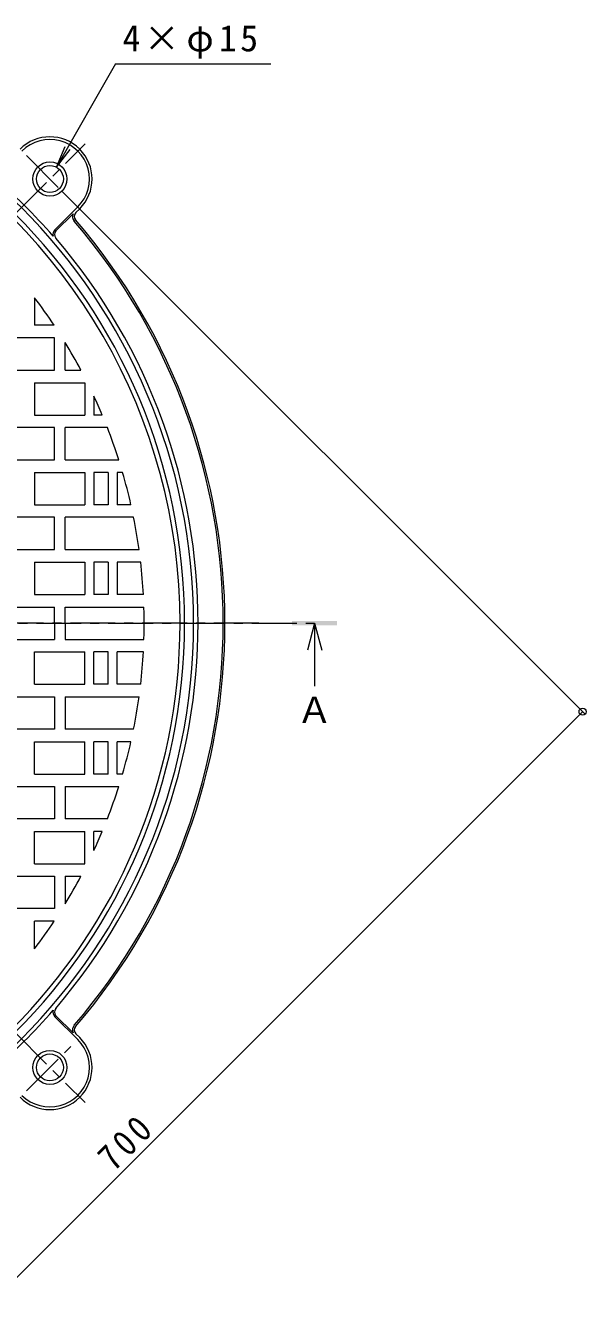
# Model space of a CAD drawing. Units: millimetres, scale not verified. Extents: x -884 to 950, y -677 to 695.
# Drawn here: x -115 to 197, y -62 to 657 of the extents above; entities that cross this region are included whole.
import ezdxf
from ezdxf.enums import TextEntityAlignment as Align

# ---------------------------------------------------------------- set-up
doc = ezdxf.new("R2010")
doc.units = ezdxf.units.MM
doc.header["$LTSCALE"] = 5
doc.header["$PDMODE"] = 32
doc.header["$PDSIZE"] = 4
doc.linetypes.add('CHAIN1', pattern=[8, 5, -1, 1, -1])
for name, color, linetype, lineweight in [('8-1', 2, 'Continuous', 9), ('8-2', 3, 'Continuous', 9), ('8-4', 7, 'Continuous', 9), ('8-5', 7, 'Continuous', 9)]:
    doc.layers.add(name, color=color, linetype=linetype, lineweight=lineweight)
doc.styles.add('ＭＳ ゴシック', font='')
doc.styles.get('ＭＳ ゴシック').set_extended_font_data('MS Gothic')

msp = doc.modelspace()

# ---------------------------------------------------------------- linework, layer by layer
at = {"layer": '8-1', "linetype": 'CHAIN1'}
for p, q in [((-120.959, 551.618), (-81.817, 590.76)), ((-114.404, 584.205), (-88.372, 558.172)), ((-120.959, 95.785), (-81.817, 56.643)), ((-114.404, 63.198), (-88.372, 89.23))]:
    msp.add_line(p, q, dxfattribs=at)
at = {"layer": '8-1'}
for p, q in [((-98.56, 542.904), (-85.832, 555.633)), ((-86.9, 552.443), (-84.771, 554.572)), ((-97.995, 542.338), (-88.47, 551.863)), ((-98.56, 104.499), (-85.832, 91.77)), ((-97.995, 105.065), (-88.47, 95.539)), ((-86.9, 94.96), (-84.771, 92.831))]:
    msp.add_line(p, q, dxfattribs=at)
for centre, radius in [((-101.388, 571.189), 9.5), ((-101.388, 571.189), 7.5), ((-101.388, 76.214), 9.5), ((-101.388, 76.214), 7.5)]:
    msp.add_circle(centre, radius, dxfattribs=at)
for centre, radius, start, end in [((-348.876, 323.701), 327.5, 270, 90), ((-348.876, 323.701), 322.5, 270, 90), ((-101.388, 571.189), 23.5, 315.00026, 135), ((-101.388, 571.189), 22, 314.99973, 135), ((-348.875, 323.701), 329.583, 40.84407, 49.1557), ((-84.779, 550.322), 4, 157.33057, 220.63297), ((-348.875, 323.701), 344, 319.36723, 40.63277), ((-84.779, 550.322), 3, 135, 220.63297), ((-348.875, 323.701), 345, 319.36723, 40.63277), ((-95.873, 540.217), 3.8, 135, 194.74641), ((-95.873, 540.217), 3, 135, 220.5567), ((-348.876, 323.701), 330, 319.44356, 40.55644), ((-348.875, 323.701), 329.583, 310.8443, 319.15593), ((-95.873, 107.186), 3.8, 165.25359, 225), ((-95.873, 107.186), 3, 139.4433, 225), ((-84.779, 97.081), 4, 139.36703, 202.66943), ((-84.779, 97.081), 3, 139.36703, 225), ((-101.388, 76.214), 23.5, 225, 44.99974), ((-101.388, 76.214), 22, 225, 45.00027)]:
    msp.add_arc(centre, radius, start, end, dxfattribs=at)
at = {"layer": '8-2'}
for p, q in [((-109.876, 505.028), (-109.876, 489.701)), ((-109.876, 505.027), (-109.876, 489.701)), ((-98.987, 489.701), (-109.876, 489.701)), ((-98.987, 489.701), (-109.876, 489.701)), ((-92.875, 464.701), (-92.875, 480.111)), ((-138.876, 464.701), (-98.875, 464.701)), ((-92.875, 464.701), (-84.075, 464.701)), ((-109.876, 457.701), (-81.875, 457.701)), ((-109.876, 457.701), (-109.876, 439.701)), ((-81.875, 457.701), (-81.875, 439.701)), ((-76.876, 450.256), (-76.876, 439.701)), ((-109.876, 439.701), (-81.875, 439.701)), ((-72.209, 439.701), (-76.876, 439.701)), ((-92.876, 414.701), (-92.876, 432.701)), ((-69.377, 432.701), (-92.876, 432.701)), ((-138.876, 414.701), (-98.876, 414.701)), ((-92.876, 414.701), (-63.01, 414.701)), ((-109.876, 407.701), (-81.875, 407.701)), ((-109.876, 407.701), (-109.876, 389.701)), ((-81.875, 407.701), (-81.875, 389.701)), ((-76.876, 407.701), (-76.876, 389.701)), ((-68.876, 407.701), (-76.876, 407.701)), ((-68.876, 407.701), (-68.876, 389.701)), ((-63.876, 407.701), (-63.876, 389.701)), ((-60.875, 407.701), (-63.876, 407.701)), ((-109.876, 389.701), (-81.875, 389.701)), ((-68.876, 389.701), (-76.876, 389.701)), ((-56.225, 389.701), (-63.876, 389.701)), ((-92.876, 364.701), (-92.876, 382.701)), ((-54.734, 382.701), (-92.876, 382.701)), ((-138.876, 364.701), (-98.876, 364.701)), ((-92.876, 364.701), (-51.69, 364.701)), ((-109.876, 357.701), (-81.875, 357.701)), ((-109.876, 357.701), (-109.876, 339.701)), ((-81.875, 357.701), (-81.875, 339.701)), ((-76.876, 357.701), (-76.876, 339.701)), ((-68.876, 357.701), (-76.876, 357.701)), ((-68.876, 357.701), (-68.876, 339.701)), ((-63.876, 357.701), (-63.876, 339.701)), ((-50.808, 357.701), (-63.876, 357.701)), ((-109.876, 339.701), (-81.875, 339.701)), ((-68.876, 339.701), (-76.876, 339.701)), ((-49.302, 339.701), (-63.876, 339.701)), ((-129.875, 332.701), (-98.876, 332.701)), ((-98.876, 323.701), (-98.876, 332.701)), ((-92.876, 332.701), (-49.01, 332.701)), ((-92.876, 323.701), (-92.876, 332.701)), ((-98.876, 323.702), (-98.876, 314.702)), ((-92.876, 323.702), (-92.876, 314.702)), ((-129.875, 314.702), (-98.876, 314.702)), ((-92.876, 314.702), (-49.01, 314.702)), ((-109.876, 307.702), (-81.875, 307.702)), ((-109.876, 289.702), (-109.876, 307.702)), ((-81.875, 289.702), (-81.875, 307.702)), ((-76.876, 289.702), (-76.876, 307.702)), ((-68.876, 307.702), (-76.876, 307.702)), ((-68.876, 289.702), (-68.876, 307.702)), ((-63.876, 289.702), (-63.876, 307.702)), ((-49.302, 307.702), (-63.876, 307.702)), ((-109.876, 289.702), (-81.875, 289.702)), ((-68.876, 289.702), (-76.876, 289.702)), ((-50.808, 289.702), (-63.876, 289.702)), ((-138.876, 282.702), (-98.876, 282.702)), ((-92.876, 282.702), (-92.876, 264.702)), ((-92.876, 282.702), (-51.69, 282.702)), ((-54.734, 264.702), (-92.876, 264.702)), ((-109.876, 257.701), (-81.875, 257.701)), ((-109.876, 239.702), (-109.876, 257.701)), ((-81.875, 239.702), (-81.875, 257.701)), ((-76.876, 239.702), (-76.876, 257.701)), ((-68.876, 257.701), (-76.876, 257.701)), ((-68.876, 239.701), (-68.876, 257.701)), ((-56.225, 257.702), (-63.876, 257.701)), ((-63.876, 239.701), (-63.876, 257.701)), ((-109.876, 239.702), (-81.875, 239.702)), ((-68.876, 239.701), (-76.876, 239.702)), ((-60.875, 239.701), (-63.876, 239.701)), ((-138.876, 232.702), (-98.876, 232.701)), ((-92.876, 232.701), (-63.01, 232.702)), ((-92.876, 232.701), (-92.876, 214.702)), ((-69.377, 214.702), (-92.876, 214.702)), ((-109.876, 207.702), (-81.875, 207.702)), ((-109.876, 189.702), (-109.876, 207.702)), ((-81.875, 189.702), (-81.875, 207.702)), ((-72.209, 207.702), (-76.876, 207.702)), ((-76.876, 197.147), (-76.876, 207.702)), ((-109.876, 189.702), (-81.875, 189.702)), ((-138.876, 182.702), (-98.876, 182.702)), ((-92.875, 182.702), (-84.075, 182.702)), ((-92.875, 182.702), (-92.875, 167.292)), ((-98.987, 157.702), (-109.875, 157.702)), ((-109.875, 142.376), (-109.875, 157.702))]:
    msp.add_line(p, q, dxfattribs=at)
at = {"layer": '8-2', "linetype": 'CHAIN1'}
msp.add_line((15.028, 323.701), (-739.031, 323.702), dxfattribs=at)
at = {"layer": '8-2'}
for points in [[(-98.875, 464.701), (-98.875, 482.701), (-138.876, 482.701)], [(-98.876, 414.701), (-98.876, 432.701), (-138.876, 432.701)], [(-98.876, 364.701), (-98.876, 382.701), (-138.876, 382.701)], [(-98.876, 282.702), (-98.876, 264.702), (-138.876, 264.702)], [(-98.876, 232.701), (-98.876, 214.702), (-138.876, 214.702)], [(-98.876, 182.702), (-98.876, 164.701), (-138.876, 164.701)]]:
    msp.add_lwpolyline(points, dxfattribs=at)
for centre, radius, start, end in [((-348.876, 323.701), 320, 359.99994, 179.99994), ((-348.876, 323.701), 300, 33.59592, 37.18709), ((-348.875, 323.701), 300, 33.59596, 37.18713), ((-348.876, 323.701), 300, 28.03419, 31.42384), ((-348.876, 323.701), 300, 22.74718, 24.95132), ((-348.876, 323.701), 300, 17.65779, 21.30496), ((-348.876, 323.701), 300, 12.70897, 16.26013), ((-348.876, 323.701), 300, 7.85487, 11.342), ((-348.876, 323.701), 300, 3.05714, 6.50737), ((-348.876, 323.701), 300, 359.99994, 1.71904), ((-348.876, 323.701), 320, 180.00003, 0.00003), ((-348.876, 323.701), 300, 358.28093, 0.00003), ((-348.876, 323.701), 300, 353.4926, 356.94283), ((-348.876, 323.701), 300, 348.65797, 352.1451), ((-348.876, 323.701), 300, 343.73984, 347.291), ((-348.876, 323.701), 300, 338.69501, 342.34218), ((-348.876, 323.701), 300, 335.04865, 337.25279), ((-348.876, 323.701), 300, 328.57613, 331.96577), ((-348.875, 323.701), 300, 322.813, 326.40417)]:
    msp.add_arc(centre, radius, start, end, dxfattribs=at)
at = {"layer": '8-4'}
for p, q in [((196.438, 273.363), (-94.317, 564.118)), ((-299.598, -220.551), (195.377, 274.424))]:
    msp.add_line(p, q, dxfattribs=at)
msp.add_point((195.377, 274.424), dxfattribs=at)
at = {"layer": '8-5'}
for p, q in [((-64.886, 635.35), (21.758, 635.35)), ((-97.679, 577.708), (-90.133, 587.673))]:
    msp.add_line(p, q, dxfattribs=at)
at = {"layer": '8-5', "color": 4, "linetype": 'CHAIN1'}
msp.add_line((-348.876, 323.701), (46.023, 323.701), dxfattribs=at)
at = {"layer": '8-5', "color": 4}
for q in [(42.023, 308.701), (46.023, 288.701), (50.023, 308.701)]:
    msp.add_line((46.023, 323.701), q, dxfattribs=at)
at = {"layer": '8-5'}
msp.add_lwpolyline([(-64.886, 635.35), (-97.679, 577.708), (-92.969, 589.286)], dxfattribs=at)
at = {"layer": '8-5', "color": 4}
msp.add_solid([(33.523, 322.451), (58.523, 322.451), (33.523, 324.951), (58.523, 324.951)], dxfattribs=at)

# ---------------------------------------------------------------- texts
at = {"layer": '8-4', "color": 2, "insert": (-65.722, 17.567), "char_height": 14.66, "attachment_point": 7, "rotation": 45, "style": 'ＭＳ ゴシック'}
msp.add_mtext('\\T1.27;\\W0.9;700', dxfattribs=at)
at = {"layer": '8-5', "color": 2, "style": 'ＭＳ ゴシック'}
msp.add_text('Ａ', height=14.66, dxfattribs=at).set_placement((36.023, 263.701), align=Align.BOTTOM_LEFT)
at = {"layer": '8-5', "color": 2, "insert": (-60.897, 638.313), "char_height": 14.66, "attachment_point": 7, "style": 'ＭＳ ゴシック'}
msp.add_mtext('\\T1.19;4×φ15', dxfattribs=at)

doc.saveas('drawing.dxf')
